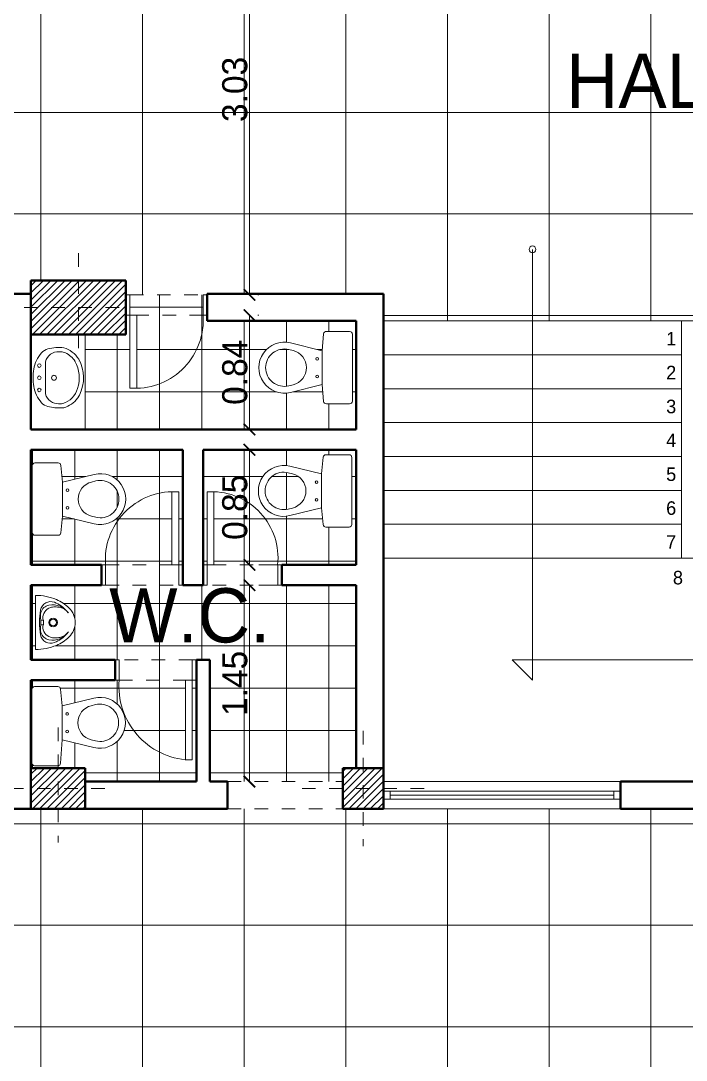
# Model space of a CAD drawing. Header units: millimetres. Extents: x 189.5 to 285.5, y -15 to 51.
# Drawn here: x 238.32 to 243.23, y 21.13 to 28.8 of the extents above; entities that cross this region are included whole.
import ezdxf
from ezdxf.enums import TextEntityAlignment as Align

# ---------------------------------------------------------------- set-up
doc = ezdxf.new("R2010")
doc.units = ezdxf.units.MM
doc.header["$LTSCALE"] = 0.005
doc.header["$MEASUREMENT"] = 0
doc.linetypes.add('ACAD_ISO02W100', pattern=[15, 12, -3])
doc.linetypes.add('ACAD_ISO10W100', pattern=[18, 12, -3, 0, -3])
for name, color, linetype, lineweight in [('Aux', 1, 'Continuous', 9), ('columna', 6, 'Continuous', 40), ('cotas', 1, 'Continuous', 15), ('ejes', 1, 'ACAD_ISO10W100', 9), ('gradas', 2, 'Continuous', 20), ('Hatch', 11, 'Continuous', 9), ('muebles', 2, 'Continuous', 20), ('muro', 5, 'Continuous', 40), ('proy', 1, 'ACAD_ISO02W100', 9), ('pu-ven', 2, 'Continuous', 20)]:
    doc.layers.add(name, color=color, linetype=linetype, lineweight=lineweight)
doc.layers.add('text', color=1, linetype='Continuous')
doc.styles.get("Standard").update_dxf_attribs({"font": 'ERASMD.TTF', "height": 0.185})
doc.dimstyles.get("Standard").update_dxf_attribs({"dimtxt": 0.15, "dimasz": 0.085, "dimexe": 0.07, "dimexo": 0.4, "dimgap": 0.015, "dimtad": 1, "dimzin": 1, "dimdsep": 46, "dimtxsty": 'Standard', "dimblk": 'ARCHTICK', "dimcen": 0, "dimclrd": 256, "dimclre": 256, "dimclrt": 2, "dimadec": 0, "dimazin": 0, "dimtfac": 1, "dimtix": 1, "dimtmove": 0, "dimatfit": 0, "dimfxl": 1, "dimlwd": -1, "dimlwe": -1, "dimarcsym": 0})
pattern_1 = [(45, (-337.533465, 81.375706), (-0.0265165043, 0.0265165043), [])]
pattern_2 = [(0, (-337.5335, 81.3757), (0, 0.75), []), (90, (-337.5335, 81.3757), (-0.75, 5e-17), [])]

# ---------------------------------------------------------------- blocks, each defined once
blk = doc.blocks.new('_ArchTick')
at = {"color": 0, "linetype": 'ByBlock', "const_width": 0.15}
blk.add_lwpolyline([(-0.5, -0.5), (0.5, 0.5)], dxfattribs=at)
blk = doc.blocks.new('*D194')
at = {"layer": 'cotas', "transparency": 16777216}
for p, q in [((240.0059, 29.8113), (240.0059, 26.7794)), ((240.0674, 29.8113), (240.0759, 29.8113)), ((240.0674, 26.7794), (240.0759, 26.7794))]:
    blk.add_line(p, q, dxfattribs=at)
at = {"layer": 'Defpoints', "color": 0, "transparency": 16777216}
for p in [(239.6674, 29.8113), (239.6674, 26.7794), (240.0059, 26.7794)]:
    blk.add_point(p, dxfattribs=at)
at = {"layer": 'cotas', "transparency": 16777216, "xscale": 0.085, "yscale": 0.085, "zscale": 0.085}
for p, rotation in [((240.0059, 29.8113), 90), ((240.0059, 26.7794), 270)]:
    blk.add_blockref('_ArchTick', p, dxfattribs=dict(at, rotation=rotation))
at = {"layer": 'cotas', "color": 2, "transparency": 16777216, "insert": (239.8984, 28.2954), "char_height": 0.185, "attachment_point": 5, "rotation": 90}
blk.add_mtext('3.03', dxfattribs=at)
blk = doc.blocks.new('*D195')
at = {"layer": 'cotas', "transparency": 16777216}
for p, q in [((240.0059, 26.6294), (240.0059, 25.7863)), ((240.0674, 26.6294), (240.0759, 26.6294)), ((240.131, 25.7863), (240.0759, 25.7863))]:
    blk.add_line(p, q, dxfattribs=at)
at = {"layer": 'Defpoints', "color": 0, "transparency": 16777216}
for p in [(239.6674, 26.6294), (239.731, 25.7863), (240.0059, 25.7863)]:
    blk.add_point(p, dxfattribs=at)
at = {"layer": 'cotas', "transparency": 16777216, "xscale": 0.085, "yscale": 0.085, "zscale": 0.085}
for p, rotation in [((240.0059, 26.6294), 90), ((240.0059, 25.7863), 270)]:
    blk.add_blockref('_ArchTick', p, dxfattribs=dict(at, rotation=rotation))
at = {"layer": 'cotas', "color": 2, "transparency": 16777216, "insert": (239.8984, 26.2079), "char_height": 0.185, "attachment_point": 5, "rotation": 90}
blk.add_mtext('0.84', dxfattribs=at)
blk = doc.blocks.new('*D196')
at = {"layer": 'cotas', "transparency": 16777216}
for p, q in [((240.0059, 25.6363), (240.0059, 24.7863)), ((240.131, 25.6363), (240.0759, 25.6363)), ((240.2584, 24.7863), (240.0759, 24.7863))]:
    blk.add_line(p, q, dxfattribs=at)
at = {"layer": 'Defpoints', "color": 0, "transparency": 16777216}
for p in [(239.731, 25.6363), (239.8584, 24.7863), (240.0059, 24.7863)]:
    blk.add_point(p, dxfattribs=at)
at = {"layer": 'cotas', "transparency": 16777216, "xscale": 0.085, "yscale": 0.085, "zscale": 0.085}
for p, rotation in [((240.0059, 25.6363), 90), ((240.0059, 24.7863), 270)]:
    blk.add_blockref('_ArchTick', p, dxfattribs=dict(at, rotation=rotation))
at = {"layer": 'cotas', "color": 2, "transparency": 16777216, "insert": (239.8984, 25.2113), "char_height": 0.185, "attachment_point": 5, "rotation": 90}
blk.add_mtext('0.85', dxfattribs=at)
blk = doc.blocks.new('*D197')
at = {"layer": 'cotas', "transparency": 16777216}
for p, q in [((240.0059, 24.6363), (240.0059, 23.1863)), ((240.2584, 24.6363), (240.0759, 24.6363)), ((239.8046, 23.1863), (239.9359, 23.1863))]:
    blk.add_line(p, q, dxfattribs=at)
at = {"layer": 'Defpoints', "color": 0, "transparency": 16777216}
for p in [(239.8584, 24.6363), (240.0059, 23.1863), (240.2046, 23.1863)]:
    blk.add_point(p, dxfattribs=at)
at = {"layer": 'cotas', "transparency": 16777216, "xscale": 0.085, "yscale": 0.085, "zscale": 0.085}
for p, rotation in [((240.0059, 24.6363), 90), ((240.0059, 23.1863), 270)]:
    blk.add_blockref('_ArchTick', p, dxfattribs=dict(at, rotation=rotation))
at = {"layer": 'cotas', "color": 2, "transparency": 16777216, "insert": (239.8984, 23.9113), "char_height": 0.185, "attachment_point": 5, "rotation": 90}
blk.add_mtext('1.45', dxfattribs=at)

msp = doc.modelspace()

# ---------------------------------------------------------------- hatches: boundary and pattern name
at = {"layer": 'Hatch'}
h = msp.add_hatch(dxfattribs=at)
h.set_pattern_fill('NET', color=256, scale=6, style=0)
h.set_pattern_definition(pattern_2)
h.paths.add_polyline_path([(251.589, 29.6363), (251.589, 29.8113), (251.5421, 29.8113), (250.739, 29.8113), (247.989, 29.8113), (247.989, 29.5613), (247.259, 29.5613), (247.259, 29.8113), (246.739, 29.8113), (245.119, 29.8113), (244.419, 29.8113), (244.419, 34.2019), (244.4194, 34.2019), (244.4194, 35.0813), (244.419, 35.0813), (244.419, 35.2313), (244.4194, 35.2436), (244.4194, 35.2633), (244.4194, 36.1313), (244.419, 36.1313), (244.419, 40.4363), (243.044, 40.4363), (243.044, 36.3343), (243.0435, 36.322), (243.0435, 36.3022), (243.0435, 35.4343), (243.044, 35.4343), (243.044, 29.8113), (241.044, 29.8113), (241.0264, 29.8113), (240.2542, 29.8113), (239.109, 29.8113), (239.109, 29.5613), (238.379, 29.5613), (238.379, 29.6602), (238.3614, 29.6602), (237.5892, 29.6602), (237.5892, 29.6613), (234.1944, 29.6613), (234.1944, 29.5863), (234.1949, 29.4603), (234.1948, 29.4603), (234.1948, 27.0503), (234.1948, 26.7863), (234.1921, 25.9187), (234.1921, 23.7613), (234.1921, 23.2863), (234.1921, 23.1863), (234.764, 23.1863), (234.764, 23.1864), (234.784, 23.1864), (234.784, 24.3926), (234.824, 24.3926), (234.824, 24.3876, -0.361107), (235.9877, 23.1864, -0.36511), (237.154, 24.3896), (237.154, 24.3926), (237.169, 24.3926), (237.169, 24.394, -1.126482), (237.1857, 24.3926), (237.214, 24.3926), (237.214, 24.8313), (237.214, 24.8613), (237.214, 24.9613), (237.214, 25.5313), (237.214, 26.7863), (238.394, 26.7863), (238.394, 26.8863), (239.094, 26.8863), (239.094, 26.7794), (239.694, 26.7794), (239.694, 26.7863), (240.994, 26.7863), (240.994, 26.5863), (242.094, 26.5863), (242.094, 27.0898, -0.414214), (242.069, 27.1148, -1), (242.119, 27.1148, -0.414214), (242.094, 27.0898), (242.094, 26.5863), (243.294, 26.5863), (243.319, 26.5863), (243.319, 26.5363), (243.969, 26.5363), (243.969, 26.5863), (243.994, 26.5863), (245.494, 26.5863), (245.494, 26.7863), (247.539, 26.7863), (247.539, 26.8863), (248.239, 26.8863), (248.239, 26.4863), (248.189, 26.4863), (248.189, 23.1863), (248.709, 23.1863), (248.709, 24.2908), (248.6948, 24.3191, -0.533094), (248.6252, 24.3308, -0.533094), (248.6948, 24.3426), (248.709, 24.3708), (248.709, 24.3925), (248.749, 24.3925), (248.749, 24.3876, -0.361107), (249.9127, 23.1863, -0.36511), (251.079, 24.3895), (251.079, 24.3925), (251.094, 24.3925), (251.094, 24.3939, -1.126482), (251.1107, 24.3925), (251.119, 24.3925), (251.119, 24.3708), (251.1331, 24.3426, -0.533094), (251.2027, 24.3308, -0.533094), (251.1331, 24.3191), (251.119, 24.2908), (251.119, 23.2863), (251.639, 23.2863), (251.639, 26.4363), (251.589, 26.4363), (251.589, 26.8363), (251.589, 26.8563), (251.589, 27.7363)])
h.paths.add_polyline_path([(237.1758, 24.386, -0.994515), (237.1789, 24.4026, -1.001182), (237.1759, 24.386, -0.002159)], flags=17)
h.paths.add_polyline_path([(248.7027, 24.3308, -0.645497), (248.6252, 24.3308, -0.645497)], flags=17)
h.paths.add_polyline_path([(251.1012, 24.3858, -0.00258), (251.1011, 24.3858, -0.008851), (251.1008, 24.3859, -363.638745), (251.1009, 24.3859, -115.199199)], flags=17)
h.paths.add_polyline_path([(251.2027, 24.3308, -0.645497), (251.1252, 24.3308, -0.645497)], flags=16)
h.paths.add_polyline_path([(251.119, 24.39), (251.084, 24.39, 0.366205), (249.9127, 23.1863), (251.119, 23.1863)], flags=16)
h.paths.add_polyline_path([(251.0648, 24.3426), (251.074, 24.3608), (251.074, 24.3008), (251.0648, 24.3191, -0.533094), (250.9952, 24.3308, -0.533094)], flags=0)
h.paths.add_polyline_path([(251.064, 24.3208), (251.054, 24.3208), (251.054, 24.3008), (251.064, 24.3008)], flags=0)
h.paths.add_polyline_path([(248.814, 24.3789), (248.814, 24.3108, -0.337682), (248.7631, 24.3191), (248.749, 24.2908), (248.749, 23.1863), (249.9127, 23.1863, 0.34701)], flags=16)
h.paths.add_polyline_path([(251.109, 23.0963), (251.119, 23.0963), (251.119, 23.1863), (248.709, 23.1863), (248.709, 23.0963), (248.719, 23.0963), (248.719, 23.0763), (248.709, 23.0763), (248.709, 22.9863), (251.119, 22.9863), (251.119, 23.0763), (251.109, 23.0763)])
h.paths.add_polyline_path([(237.194, 24.3901), (237.159, 24.3901, 0.366205), (235.9877, 23.1864), (237.154, 23.1864), (237.194, 23.1864)], flags=17)
h.paths.add_polyline_path([(237.1398, 24.3426), (237.149, 24.3609), (237.149, 24.3009), (237.1398, 24.3192, -0.533094), (237.0702, 24.3309, -0.533094)], flags=16)
h.paths.add_polyline_path([(237.139, 24.3209), (237.129, 24.3209), (237.129, 24.3009), (237.139, 24.3009)], flags=16)
h.paths.add_polyline_path([(234.889, 24.3789), (234.889, 24.3109, -0.337682), (234.8381, 24.3192), (234.824, 24.2909), (234.824, 23.1864), (235.9877, 23.1864, 0.34701)], flags=16)
h.paths.add_polyline_path([(237.184, 23.0964), (237.194, 23.0964), (237.194, 23.1863), (234.784, 23.1863), (234.784, 23.0964), (234.794, 23.0964), (234.794, 23.0764), (234.794, 23.0763), (234.784, 23.0763), (234.784, 22.9864), (237.194, 22.9864), (237.194, 23.0763), (237.184, 23.0763)])
h.paths.add_polyline_path([(243.4103, 38.1902), (244.0526, 38.1902), (244.0526, 37.9067), (243.4103, 37.9067)], flags=24)
h.paths.add_polyline_path([(248.983, 29.1406), (248.983, 29.7272), (249.2665, 29.7272), (249.2665, 29.1406)], flags=24)
h.paths.add_polyline_path([(248.983, 28.0303), (248.983, 28.6616), (249.2665, 28.6616), (249.2665, 28.0303)], flags=24)
h.paths.add_polyline_path([(248.983, 24.7316), (248.983, 25.3353), (249.2665, 25.3353), (249.2665, 24.7316)], flags=24)
h.paths.add_polyline_path([(244.8421, 29.211), (244.8421, 29.7976), (245.1256, 29.7976), (245.1256, 29.211)], flags=24)
h.paths.add_polyline_path([(244.8421, 27.8981), (244.8421, 28.4994), (245.1256, 28.4994), (245.1256, 27.8981)], flags=24)
h.paths.add_polyline_path([(239.7537, 27.9787), (239.7537, 28.612), (240.0372, 28.612), (240.0372, 27.9787)], flags=24)
h = msp.add_hatch(dxfattribs=at)
h.set_pattern_fill('ANSI31', color=256, scale=0.3, style=0)
h.set_pattern_definition(pattern_1)
h.paths.add_polyline_path([(238.744, 26.8863), (238.394, 26.8863), (238.394, 26.6863), (238.744, 26.6863)])
h.paths.add_polyline_path([(239.094, 26.8863), (238.744, 26.8863), (238.744, 26.6863), (239.094, 26.6863)])
h.paths.add_polyline_path([(239.094, 26.6863), (238.744, 26.6863), (238.744, 26.4863), (239.094, 26.4863)])
h.paths.add_polyline_path([(238.744, 26.6863), (238.394, 26.6863), (238.394, 26.4863), (238.744, 26.4863)])
h = msp.add_hatch(dxfattribs=at)
h.set_pattern_fill('NET', color=256, scale=2.5, style=0)
h.set_pattern_definition([(0, (-337.53346, 81.3757), (0, 0.3125), []), (90, (-337.53346, 81.3757), (-0.3125, 2e-17), [])])
h.paths.add_polyline_path([(239.664, 26.7794), (239.124, 26.7794), (239.124, 26.6294), (239.664, 26.6294)])
h.paths.add_polyline_path([(239.664, 26.6294), (239.174, 26.6294), (239.174, 26.0894, 0.428161)], flags=16)
h.paths.add_polyline_path([(240.794, 26.5863), (239.694, 26.5863), (239.694, 26.6294), (239.664, 26.6294, -0.442922), (239.149, 26.0894), (239.124, 26.0894), (239.124, 26.6294), (239.094, 26.6294), (239.094, 26.4863), (238.794, 26.4863), (238.794, 25.7863), (240.794, 25.7863)])
h.paths.add_polyline_path([(240.3082, 26.4244), (240.5411, 26.3669), (240.5533, 26.4908, -0.385714), (240.5732, 26.5089), (240.7451, 26.5089, -0.414214), (240.7651, 26.4889), (240.7651, 25.9949, -0.414214), (240.7451, 25.9749), (240.5732, 25.9749, -0.385714), (240.5533, 25.9929), (240.5411, 26.1169), (240.3082, 26.0593, -1.276967)], flags=16)
h.paths.add_polyline_path([(240.1251, 26.2419, -0.488742), (240.2969, 26.3756), (240.3276, 26.368, -0.344187), (240.4261, 26.2419, -0.344187), (240.3276, 26.1157), (240.2969, 26.1081, -0.488742)], flags=0)
h.paths.add_polyline_path([(240.5151, 26.1769, -1), (240.4951, 26.1769, -1)], flags=0)
h.paths.add_polyline_path([(240.5151, 26.3069, -1), (240.4951, 26.3069, -1)], flags=0)
h.paths.add_polyline_path([(239.514, 25.6363), (238.394, 25.6363), (238.394, 24.7863), (238.914, 24.7863), (238.944, 24.7863, -0.442922), (239.459, 25.3263), (239.484, 25.3263), (239.484, 24.7863), (239.514, 24.7863)])
h.paths.add_polyline_path([(238.8603, 25.0893), (238.6274, 25.1468), (238.6152, 25.0229, -0.385714), (238.5952, 25.0048), (238.4234, 25.0048, -0.414214), (238.4034, 25.0248), (238.4034, 25.5188, -0.414214), (238.4234, 25.5388), (238.5952, 25.5388, -0.385714), (238.6152, 25.5208), (238.6274, 25.3968), (238.8603, 25.4543, -1.276967)], flags=16)
h.paths.add_polyline_path([(239.0434, 25.2718, -0.488742), (238.8716, 25.138), (238.8409, 25.1457, -0.344187), (238.7424, 25.2718, -0.344187), (238.8409, 25.3979), (238.8716, 25.4056, -0.488742)], flags=0)
h.paths.add_polyline_path([(238.6534, 25.3368, -1), (238.6734, 25.3368, -1)], flags=0)
h.paths.add_polyline_path([(238.6534, 25.2068, -1), (238.6734, 25.2068, -1)], flags=0)
h.paths.add_polyline_path([(239.434, 25.3263, 0.428161), (238.944, 24.7863), (239.434, 24.7863)], flags=16)
h.paths.add_polyline_path([(239.484, 24.7863), (239.434, 24.7863), (238.944, 24.7863), (238.944, 24.6363), (239.484, 24.6363)])
h.paths.add_polyline_path([(240.794, 25.6363), (239.664, 25.6363), (239.664, 24.7863), (239.694, 24.7863), (239.694, 25.3263), (239.719, 25.3263, -0.009411), (239.7373, 25.3263), (239.744, 25.3263), (239.744, 25.3261, -0.435869), (240.214, 24.7863), (240.234, 24.7863), (240.244, 24.7863), (240.794, 24.7863)])
h.paths.add_polyline_path([(240.5496, 25.0831), (240.5374, 25.207), (240.3044, 25.1495, -1.276967), (240.3044, 25.5145), (240.5374, 25.457), (240.5496, 25.581, -0.385714), (240.5695, 25.599), (240.7414, 25.599, -0.414214), (240.7614, 25.579), (240.7614, 25.085, -0.414214), (240.7414, 25.065), (240.5695, 25.065, -0.385714)], flags=16)
h.paths.add_polyline_path([(240.4914, 25.267, -1), (240.5114, 25.267, -1)], flags=0)
h.paths.add_polyline_path([(240.3239, 25.2059), (240.2932, 25.1982, -0.488742), (240.1214, 25.332, -0.488742), (240.2932, 25.4658), (240.3239, 25.4581, -0.344187), (240.4224, 25.332, -0.344187)], flags=0)
h.paths.add_polyline_path([(240.4914, 25.397, -1), (240.5114, 25.397, -1)], flags=0)
h.paths.add_polyline_path([(239.744, 25.3261), (239.744, 24.7863), (240.214, 24.7863, 0.435869)], flags=16)
h.paths.add_polyline_path([(240.214, 24.7863), (239.744, 24.7863), (239.694, 24.7863), (239.694, 24.6363), (240.214, 24.6363)])
h.paths.add_polyline_path([(240.794, 24.6363), (240.244, 24.6363), (240.214, 24.6363), (239.694, 24.6363), (239.664, 24.6363), (239.514, 24.6363), (239.484, 24.6363), (238.944, 24.6363), (238.914, 24.6363), (238.394, 24.6363), (238.394, 24.0863), (239.014, 24.0863), (239.044, 24.0863), (239.584, 24.0863), (239.614, 24.0863), (239.714, 24.0863), (239.714, 23.1863), (239.844, 23.1863), (240.694, 23.1863), (240.694, 23.2863), (240.794, 23.2863)])
h.paths.add_polyline_path([(238.6744, 24.2535, 0.203159), (238.7201, 24.3613, 0.203159), (238.6744, 24.4691, 0.093247), (238.5818, 24.5302, 0.099617), (238.4271, 24.5613), (238.4271, 24.3613), (238.4271, 24.1613, 0.099617), (238.5818, 24.1924, 0.093247)], flags=16)
h.paths.add_polyline_path([(238.6691, 24.2896, -0.180716), (238.6104, 24.2514, -0.051268), (238.5698, 24.2467, -0.081987), (238.5376, 24.2516, -0.346828), (238.4825, 24.3339, 0.007416), (238.4832, 24.3443), (238.4662, 24.3443, 0.120973), (238.4679, 24.2871, 0.286894), (238.5266, 24.2334, 0.286546)], flags=0)
h.paths.add_polyline_path([(238.4661, 24.3443, -0.050624), (238.466, 24.3431, 17.645047), (238.4656, 24.3418, 0.107606)], flags=0)
h.paths.add_polyline_path([(238.4662, 24.3783, -0.001303), (238.4661, 24.3789), (238.4661, 24.3783)], flags=0)
h.paths.add_polyline_path([(238.5896, 24.3613, -1), (238.5246, 24.3613, -1)], flags=0)
h.paths.add_polyline_path([(238.5821, 24.3613, -1), (238.5321, 24.3613, -1)], flags=0)
h.paths.add_polyline_path([(239.584, 24.0863), (239.044, 24.0863), (239.044, 23.9363), (239.534, 23.9363), (239.584, 23.9363)], flags=16)
h.paths.add_polyline_path([(239.534, 23.9363), (239.044, 23.9363, 0.408578), (239.534, 23.3482)], flags=16)
h.paths.add_polyline_path([(239.044, 23.9363), (239.014, 23.9363), (238.394, 23.9363), (238.394, 23.2863), (238.594, 23.2863), (238.594, 23.3039), (238.4209, 23.3039, -0.414214), (238.4009, 23.3239), (238.4009, 23.8679, -0.414214), (238.4209, 23.8879), (238.5928, 23.8879, -0.385714), (238.6127, 23.8698), (238.6249, 23.7459), (238.8579, 23.8034, -1.276967), (238.8579, 23.4384), (238.6249, 23.4959), (238.6128, 23.323, -0.385616), (238.594, 23.3039), (238.594, 23.2863), (238.794, 23.2863), (238.794, 23.1863), (239.614, 23.1863), (239.614, 23.9363), (239.584, 23.9363), (239.584, 23.3463), (239.534, 23.3463), (239.534, 23.3482, -0.408578)], flags=17)
h.paths.add_polyline_path([(239.7537, 25.9054), (239.7537, 26.5103), (240.0372, 26.5103), (240.0372, 25.9054)], flags=24)
h.paths.add_polyline_path([(239.7537, 24.918), (239.7537, 25.5046), (240.0372, 25.5046), (240.0372, 24.918)], flags=25)
h.paths.add_polyline_path([(239.7567, 23.5984), (239.7567, 24.2242), (240.0372, 24.2242), (240.0372, 23.5984)], flags=24)
h = msp.add_hatch(dxfattribs=at)
h.set_pattern_fill('NET', color=256, scale=6, style=0)
h.set_pattern_definition(pattern_2)
h.paths.add_polyline_path([(252.1039, 22.9856, -2.414214), (252.102, 22.9875), (252.089, 22.9875), (252.089, 22.9863), (251.639, 22.9863), (251.139, 22.9863), (248.709, 22.9863), (248.689, 22.9863), (247.989, 22.9863), (247.539, 22.9863), (246.544, 22.9863), (245.694, 22.9863), (245.394, 22.9863), (243.744, 22.9863), (242.744, 22.9863), (240.994, 22.9863), (240.694, 22.9863), (239.844, 22.9863), (238.794, 22.9863), (238.394, 22.9863), (238.194, 22.9863), (237.214, 22.9863), (234.784, 22.9863), (234.764, 22.9863), (234.764, 22.9864), (234.1921, 22.9864), (234.1921, 22.3237), (234.1921, 20.2278), (234.1921, 19.6363), (234.1921, 19.2685), (234.1921, 18.3185), (234.1921, 17.6113), (234.1921, 17.2613), (234.0921, 17.2613), (234.0921, 16.6726), (234.0921, 13.9314), (234.0921, 13.1863), (234.0921, 12.8863), (234.0921, 11.2863), (237.544, 11.2863), (237.544, 12.8363), (237.294, 12.8363), (236.894, 12.8363), (236.894, 13.2363), (237.294, 13.2363), (237.544, 13.2363), (237.544, 19.5563), (252.1187, 19.5563), (252.1187, 19.6495), (252.0707, 19.6495), (252.1187, 20.1341), (252.1187, 19.5563), (257.464, 19.5563), (257.464, 20.1863), (257.164, 20.1863), (257.164, 20.4863), (257.264, 20.4863), (257.264, 22.9863), (256.714, 22.9863), (255.3366, 22.9863, -0.419905), (254.6483, 22.2732), (254.6483, 22.2713), (254.6409, 22.2713), (254.6409, 22.2703, -1.126482), (254.6284, 22.2713), (254.6223, 22.2713), (254.6223, 22.9875), (254.6015, 22.9875), (254.6015, 24.7463), (257.264, 24.7463), (257.264, 23.3863), (257.414, 23.3863), (257.414, 25.3413), (257.264, 25.3413), (257.264, 24.8963), (251.789, 24.8963), (251.789, 26.4363), (251.639, 26.4363), (251.639, 23.2863), (251.789, 23.2863), (251.789, 24.7463), (254.4515, 24.7463), (254.4515, 23.1363), (252.8331, 23.1363), (252.8331, 22.9863), (252.8182, 22.9863, -0.419905), (252.1299, 22.2732), (252.1299, 22.2713), (252.1225, 22.2713), (252.1225, 22.2703, -1.126482), (252.11, 22.2713), (252.1039, 22.2713)])
h.paths.add_polyline_path([(240.644, 20.4863), (240.644, 20.1863), (240.344, 20.1863), (240.344, 20.4863)], flags=17)
h.paths.add_polyline_path([(237.244, 20.1863), (236.944, 20.1863), (236.944, 20.4863), (237.244, 20.4863)], flags=17)
h.paths.add_polyline_path([(243.694, 20.4863), (243.994, 20.4863), (243.994, 20.1863), (243.694, 20.1863)], flags=17)
h.paths.add_polyline_path([(237.244, 16.9363), (237.244, 16.6363), (236.944, 16.6363), (236.944, 16.9363)], flags=16)
h.paths.add_polyline_path([(247.044, 20.4863), (247.344, 20.4863), (247.344, 20.1863), (247.044, 20.1863)], flags=17)
h.paths.add_polyline_path([(250.364, 20.4863), (250.664, 20.4863), (250.664, 20.1863), (250.364, 20.1863)], flags=17)
h.paths.add_polyline_path([(252.1166, 22.2764, -0.038968), (252.1176, 22.2762, -0.972815), (252.1152, 22.2639, -1.041803), (252.1177, 22.2762, -21.895407)], flags=17)
h.paths.add_polyline_path([(253.714, 20.4863), (254.014, 20.4863), (254.014, 20.1863), (253.714, 20.1863)], flags=17)
h.paths.add_polyline_path([(254.6283, 22.2701, 1796152.363669), (254.6283, 22.2701)], flags=16)
h.paths.add_polyline_path([(234.2749, 19.1133), (234.8615, 19.1133), (234.8615, 18.8298), (234.2749, 18.8298)], flags=24)
h.paths.add_polyline_path([(255.747, 22.3754), (255.747, 22.9621), (256.0305, 22.9621), (256.0305, 22.3754)], flags=24)
h.paths.add_polyline_path([(255.747, 20.9547), (255.747, 21.5879), (256.0305, 21.5879), (256.0305, 20.9547)], flags=24)
h.paths.add_polyline_path([(248.8725, 22.273), (248.8725, 22.8778), (249.156, 22.8778), (249.156, 22.273)], flags=24)
h.paths.add_polyline_path([(244.8421, 22.3643), (244.8421, 22.9691), (245.1256, 22.9691), (245.1256, 22.3643)], flags=24)
h.paths.add_polyline_path([(244.8421, 21.4348), (244.8421, 22.0377), (245.1256, 22.0377), (245.1256, 21.4348)], flags=24)
h.paths.add_polyline_path([(245.146, 20.29), (245.146, 20.8948), (245.4295, 20.8948), (245.4295, 20.29)], flags=24)
h.paths.add_polyline_path([(244.8421, 19.5547), (244.8421, 20.1879), (245.1256, 20.1879), (245.1256, 19.5547)], flags=25)
h.paths.add_polyline_path([(245.2121, 16.9977), (245.2121, 19.8965), (244.6547, 19.8965), (244.6547, 16.9977)], flags=25)
h = msp.add_hatch(dxfattribs=at)
h.set_pattern_fill('ANSI31', color=256, scale=0.3, style=0)
h.set_pattern_definition(pattern_1)
h.paths.add_polyline_path([(238.594, 23.2863), (238.394, 23.2863), (238.394, 23.1363), (238.594, 23.1363)])
h.paths.add_polyline_path([(238.794, 23.2863), (238.594, 23.2863), (238.594, 23.1363), (238.794, 23.1363)])
h.paths.add_polyline_path([(238.794, 23.1363), (238.594, 23.1363), (238.594, 22.9863), (238.794, 22.9863)])
h.paths.add_polyline_path([(238.594, 23.1363), (238.394, 23.1363), (238.394, 22.9863), (238.594, 22.9863)])
h = msp.add_hatch(dxfattribs=at)
h.set_pattern_fill('ANSI31', color=256, scale=0.3, style=0)
h.set_pattern_definition(pattern_1)
h.paths.add_polyline_path([(240.994, 23.2863), (240.694, 23.2863), (240.694, 22.9863), (240.994, 22.9863)])

# ---------------------------------------------------------------- linework, layer by layer
at = {"layer": 'Aux'}
for p, q in [((242.094, 27.1148), (242.094, 23.9363)), ((242.094, 27.1148), (242.094, 23.9363)), ((240.2962, 26.3758), (240.3276, 26.368)), ((240.3276, 26.368), (240.3276, 26.368)), ((238.5006, 26.0663), (238.5006, 26.2682)), ((240.2962, 26.1079), (240.3276, 26.1157)), ((238.8723, 25.4058), (238.8409, 25.3979)), ((240.2925, 25.466), (240.3239, 25.4581)), ((240.3239, 25.4581), (240.3239, 25.4581)), ((240.2925, 25.198), (240.3239, 25.2059)), ((238.8723, 25.1378), (238.8409, 25.1457)), ((238.4861, 24.3783), (238.4661, 24.3783)), ((238.4661, 24.3443), (238.4661, 24.3783)), ((238.4861, 24.3443), (238.4661, 24.3443)), ((238.4861, 24.3443), (238.4861, 24.3783)), ((241.944, 24.0863), (244.394, 24.0863)), ((241.944, 24.0863), (242.094, 23.9363)), ((241.944, 24.0863), (244.394, 24.0863)), ((241.944, 24.0863), (242.094, 23.9363)), ((238.8699, 23.7549), (238.8384, 23.747)), ((238.8699, 23.4869), (238.8384, 23.4948)), ((242.694, 23.1163), (241.044, 23.1163)), ((242.694, 23.1163), (241.044, 23.1163)), ((242.694, 23.0563), (241.044, 23.0563)), ((242.694, 23.0563), (241.044, 23.0563))]:
    msp.add_line(p, q, dxfattribs=at)
for centre, radius in [((242.094, 27.1148), 0.025), ((242.094, 27.1148), 0.025), ((240.5051, 26.3069), 0.01), ((238.4555, 26.2575), 0.0135), ((238.4555, 26.1673), 0.0135), ((238.5638, 26.1673), 0.0181), ((240.5051, 26.1769), 0.01), ((238.4555, 26.077), 0.0135), ((240.5014, 25.397), 0.01), ((238.6634, 25.3368), 0.01), ((240.5014, 25.267), 0.01), ((238.6634, 25.2068), 0.01), ((238.6609, 23.6859), 0.01), ((238.6609, 23.5559), 0.01)]:
    msp.add_circle(centre, radius, dxfattribs=at)
for centre, radius, start, end in [((239.1615, 26.5931), 0.5038, 268.5783, 4.13663), ((238.5908, 26.2682), 0.0902, 93.41248, 180), ((238.6044, 26.0412), 0.3177, 88.23174, 93.41248), ((238.6114, 26.2685), 0.0902, 65.48786, 88.23174), ((238.5818, 26.2036), 0.1615, 31.7123, 65.48786), ((240.2631, 26.2419), 0.138, 76.12937, 180), ((240.2961, 26.2419), 0.13, 0, 75.97128), ((238.5015, 26.1675), 0.2491, 341.4503, 29.36172), ((240.2631, 26.2419), 0.138, 180, 283.87063), ((240.2961, 26.2419), 0.13, 284.02872, 0), ((238.5818, 26.1309), 0.1615, 287.35223, 344.70666), ((238.5908, 26.0663), 0.0902, 180, 266.58752), ((238.6044, 26.2934), 0.3177, 266.58752, 274.62545), ((240.2594, 25.332), 0.138, 76.12937, 180), ((238.8724, 25.2718), 0.13, 104.02872, 180), ((238.9054, 25.2718), 0.138, 0, 103.87063), ((240.2924, 25.332), 0.13, 0, 75.97128), ((239.4465, 24.8226), 0.5038, 88.5783, 184.13663), ((239.7281, 24.8378), 0.4885, 353.94247, 91.07842), ((240.2594, 25.332), 0.138, 180, 283.87063), ((240.2924, 25.332), 0.13, 284.02872, 0), ((238.8724, 25.2718), 0.13, 180, 255.97128), ((238.9054, 25.2718), 0.138, 256.12937, 0), ((238.5392, 24.4403), 0.075, 68.59423, 169.7765), ((238.5402, 24.4154), 0.075, 100.46712, 164.49862), ((238.5529, 24.3469), 0.1447, 35.6669, 100.46713), ((238.5685, 24.3759), 0.1, 89.2236, 107.97175), ((238.4791, 24.287), 0.2396, 41.15689, 68.59423), ((238.5671, 24.2759), 0.2, 77.48409, 89.2236), ((238.9771, 24.3613), 0.52, 169.7765, 180), ((238.5836, 24.4034), 0.12, 164.49862, 192.0896), ((238.5623, 24.3949), 0.08, 107.97175, 184.48364), ((238.5888, 24.3735), 0.1, 36.50927, 77.48409), ((238.9771, 24.3613), 0.52, 180, 190.2235), ((238.5836, 24.3192), 0.12, 168.49417, 195.50138), ((238.4601, 24.3443), 0.006, 348.49417, 360), ((238.5623, 24.3277), 0.08, 175.51636, 252.02825), ((238.1336, 24.3613), 0.35, 2.78403, 4.48364), ((238.1336, 24.3613), 0.35, 355.51636, 357.21597), ((238.5571, 24.3613), 0.0325, 360, 180), ((238.5571, 24.3613), 0.0325, 180, 360), ((238.5571, 24.3613), 0.025, 360, 180), ((238.5571, 24.3613), 0.025, 180, 360), ((238.5392, 24.2823), 0.075, 190.2235, 291.40577), ((238.5402, 24.3071), 0.075, 195.50138, 259.53288), ((238.5529, 24.3756), 0.1447, 259.53287, 324.3331), ((238.5685, 24.3467), 0.1, 252.02825, 270.7764), ((238.4791, 24.4356), 0.2396, 291.40577, 318.84311), ((238.5671, 24.4467), 0.2, 270.7764, 282.51591), ((238.5888, 24.3491), 0.1, 282.51591, 323.49073), ((239.5887, 23.892), 0.5465, 175.35493, 266.87927), ((238.8699, 23.6209), 0.13, 104.02872, 180), ((238.9029, 23.6209), 0.138, 0, 103.87063), ((238.8699, 23.6209), 0.13, 180, 255.97128), ((238.9029, 23.6209), 0.138, 256.12937, 0)]:
    msp.add_arc(centre, radius, start, end, dxfattribs=at)
at = {"layer": 'columna'}
for p, q in [((239.094, 26.8863), (238.394, 26.8863)), ((238.394, 26.8863), (238.394, 26.4863)), ((239.094, 26.4863), (239.094, 26.8863)), ((238.394, 26.4863), (239.094, 26.4863)), ((238.394, 23.2863), (238.394, 22.9863)), ((238.794, 23.2863), (238.394, 23.2863)), ((238.394, 23.2863), (238.394, 22.9863)), ((238.794, 23.2863), (238.394, 23.2863)), ((238.794, 22.9863), (238.794, 23.2863)), ((238.794, 22.9863), (238.794, 23.2863)), ((240.694, 22.9863), (240.694, 23.2863)), ((240.694, 23.2863), (240.994, 23.2863)), ((240.694, 22.9863), (240.694, 23.2863)), ((240.694, 23.2863), (240.994, 23.2863)), ((240.994, 23.2863), (240.994, 22.9863)), ((240.994, 23.2863), (240.994, 22.9863)), ((238.394, 22.9863), (238.794, 22.9863)), ((238.394, 22.9863), (238.794, 22.9863)), ((240.994, 22.9863), (240.694, 22.9863)), ((240.994, 22.9863), (240.694, 22.9863))]:
    msp.add_line(p, q, dxfattribs=at)
at = {"layer": 'ejes'}
for p, q in [((238.744, 27.0863), (238.744, 26.2863)), ((238.344, 26.6863), (239.144, 26.6863)), ((238.594, 23.5863), (238.594, 22.7363)), ((238.594, 23.5863), (238.594, 22.7363)), ((240.844, 23.5613), (240.844, 22.7113)), ((240.844, 23.5613), (240.844, 22.7113)), ((238.939, 23.1363), (238.219, 23.1363)), ((238.939, 23.1363), (238.219, 23.1363)), ((240.394, 23.1363), (241.294, 23.1363)), ((240.394, 23.1363), (241.294, 23.1363))]:
    msp.add_line(p, q, dxfattribs=at)
at = {"layer": 'gradas'}
for p, q in [((240.994, 26.5863), (243.294, 26.5863)), ((240.994, 26.5863), (243.294, 26.5863)), ((243.194, 24.8363), (243.194, 26.5863)), ((243.194, 24.8363), (243.194, 26.5863)), ((240.994, 26.3363), (243.194, 26.3363)), ((240.994, 26.3363), (243.194, 26.3363)), ((240.994, 26.0863), (243.194, 26.0863)), ((240.994, 26.0863), (243.194, 26.0863)), ((240.994, 25.8363), (243.194, 25.8363)), ((240.994, 25.8363), (243.194, 25.8363)), ((240.994, 25.5863), (243.194, 25.5863)), ((240.994, 25.5863), (243.194, 25.5863)), ((240.994, 25.3363), (243.194, 25.3363)), ((240.994, 25.3363), (243.194, 25.3363)), ((240.994, 25.0863), (243.194, 25.0863)), ((240.994, 25.0863), (243.194, 25.0863)), ((240.994, 24.8363), (243.194, 24.8363)), ((240.994, 24.8363), (243.194, 24.8363))]:
    msp.add_line(p, q, dxfattribs=at)
at = {"layer": 'muebles'}
for p, q in [((238.794, 26.4863), (238.794, 25.7863)), ((240.5533, 26.4908), (240.5411, 26.3669)), ((240.5732, 26.5089), (240.7451, 26.5089)), ((240.7651, 26.4889), (240.7651, 25.9949)), ((240.5411, 26.3669), (240.3082, 26.4244)), ((240.5411, 26.3669), (240.5411, 26.1169)), ((240.5411, 26.1169), (240.3082, 26.0593)), ((240.5411, 26.1169), (240.5533, 25.9929)), ((238.7458, 26.0288), (238.7513, 26.0396)), ((240.7451, 25.9749), (240.5732, 25.9749)), ((240.5496, 25.581), (240.5374, 25.457)), ((240.5695, 25.599), (240.7414, 25.599)), ((240.7614, 25.579), (240.7614, 25.085)), ((238.4034, 25.5188), (238.4034, 25.0248)), ((238.5952, 25.5388), (238.4234, 25.5388)), ((238.6152, 25.5208), (238.6274, 25.3968)), ((240.5374, 25.457), (240.3044, 25.5145)), ((238.6274, 25.3968), (238.8603, 25.4543)), ((238.6274, 25.3968), (238.6274, 25.1468)), ((240.5374, 25.457), (240.5374, 25.207)), ((240.5374, 25.207), (240.3044, 25.1495)), ((240.5374, 25.207), (240.5496, 25.0831)), ((238.6274, 25.1468), (238.6152, 25.0229)), ((238.6274, 25.1468), (238.8603, 25.0893)), ((240.7414, 25.065), (240.5695, 25.065)), ((238.4234, 25.0048), (238.5952, 25.0048)), ((238.4271, 24.5613), (238.4271, 24.3613)), ((238.4271, 24.1613), (238.4271, 24.3613)), ((238.4009, 23.8679), (238.4009, 23.3239)), ((238.5928, 23.8879), (238.4209, 23.8879)), ((238.6127, 23.8698), (238.6249, 23.7459)), ((238.6249, 23.7459), (238.8579, 23.8034)), ((238.6249, 23.7459), (238.6249, 23.4959)), ((238.6249, 23.4959), (238.6127, 23.3219)), ((238.6249, 23.4959), (238.8579, 23.4384)), ((238.4209, 23.3039), (238.5928, 23.3039))]:
    msp.add_line(p, q, dxfattribs=at)
for centre, radius, start, end in [((240.5732, 26.4889), 0.02, 90, 174.36932), ((240.7451, 26.4889), 0.02, 0, 90), ((238.6044, 26.0412), 0.3493, 84.80921, 104.20135), ((240.2631, 26.2419), 0.188, 76.12937, 283.87063), ((238.6657, 26.1835), 0.2559, 138.93135, 169.36259), ((238.5408, 26.2923), 0.0902, 104.20135, 138.93135), ((238.5818, 26.2036), 0.1931, 31.7123, 73.7139), ((238.5015, 26.1675), 0.2807, 332.87485, 29.36172), ((238.9305, 26.1673), 0.5202, 172.99441, 187.00559), ((238.6657, 26.1511), 0.2559, 190.63741, 221.06865), ((238.5818, 26.1309), 0.1931, 290.78023, 328.2877), ((238.5408, 26.0423), 0.0902, 221.06865, 255.79865), ((238.6044, 26.2934), 0.3493, 255.79865, 273.08497), ((238.6183, 26.0347), 0.0902, 273.08497, 290.78023), ((240.5732, 25.9949), 0.02, 185.63068, 270), ((240.7451, 25.9949), 0.02, 270, 0), ((240.5695, 25.579), 0.02, 90, 174.36932), ((240.7414, 25.579), 0.02, 0, 90), ((238.4234, 25.5188), 0.02, 90, 180), ((238.5952, 25.5188), 0.02, 5.63068, 90), ((240.2594, 25.332), 0.188, 76.12937, 283.87063), ((238.9054, 25.2718), 0.188, 256.12937, 103.87063), ((238.4234, 25.0248), 0.02, 180, 270), ((238.5952, 25.0248), 0.02, 270, 354.36932), ((240.5695, 25.085), 0.02, 185.63068, 270), ((240.7414, 25.085), 0.02, 270, 0), ((238.4271, 24.1613), 0.4, 67.2446, 90), ((238.4658, 24.2535), 0.3, 45.93547, 67.2446), ((238.5701, 24.3613), 0.15, 360, 45.93547), ((238.5701, 24.3613), 0.15, 314.06453, 360), ((238.4658, 24.4691), 0.3, 292.7554, 314.06453), ((238.4271, 24.5613), 0.4, 270, 292.7554), ((238.4209, 23.8679), 0.02, 90, 180), ((238.5928, 23.8679), 0.02, 5.63068, 90), ((238.9029, 23.6209), 0.188, 256.12937, 103.87063), ((238.4209, 23.3239), 0.02, 180, 270), ((238.5928, 23.3239), 0.02, 270, 354.36932)]:
    msp.add_arc(centre, radius, start, end, dxfattribs=at)
at = {"layer": 'muro'}
for p, q in [((238.394, 25.7863), (238.394, 26.8863)), ((238.394, 26.7863), (237.214, 26.7863)), ((239.694, 26.5863), (239.694, 26.7863)), ((239.694, 26.7863), (240.994, 26.7863)), ((240.994, 23.2863), (240.994, 26.7863)), ((240.994, 24.8348), (240.994, 26.7863)), ((240.994, 23.2863), (240.994, 26.7863)), ((240.794, 26.5863), (239.694, 26.5863)), ((240.794, 25.7863), (240.794, 26.5863)), ((240.794, 25.7863), (238.394, 25.7863)), ((239.514, 25.6363), (238.394, 25.6363)), ((238.394, 24.7863), (238.394, 25.6363)), ((239.514, 25.6363), (239.514, 24.6363)), ((239.664, 25.6363), (239.664, 24.6363)), ((240.794, 25.6363), (239.664, 25.6363)), ((240.794, 24.7863), (240.794, 25.6363)), ((238.914, 24.7863), (238.394, 24.7863)), ((238.914, 24.7863), (238.914, 24.6363)), ((240.244, 24.7863), (240.244, 24.6363)), ((240.244, 24.7863), (240.794, 24.7863)), ((238.914, 24.6363), (238.394, 24.6363)), ((238.394, 24.0863), (238.394, 24.6363)), ((239.664, 24.6363), (239.514, 24.6363)), ((240.244, 24.6363), (240.794, 24.6363)), ((240.794, 23.2863), (240.794, 24.6363)), ((239.014, 24.0863), (238.394, 24.0863)), ((239.014, 24.0863), (239.014, 23.9363)), ((239.714, 24.0863), (239.614, 24.0863)), ((239.614, 24.0863), (239.614, 23.1863)), ((239.714, 24.0863), (239.714, 23.1863)), ((238.394, 23.2863), (238.394, 23.9363)), ((239.014, 23.9363), (238.394, 23.9363)), ((238.794, 22.9863), (238.794, 23.1863)), ((238.794, 22.9863), (238.794, 23.1863)), ((239.614, 23.1863), (238.794, 23.1863)), ((239.844, 23.1863), (239.714, 23.1863)), ((239.844, 22.9863), (239.844, 23.1863)), ((243.744, 23.1863), (242.744, 23.1863)), ((242.744, 23.1863), (242.744, 22.9863)), ((242.744, 23.1863), (242.744, 22.9863)), ((243.744, 23.1863), (242.744, 23.1863)), ((242.744, 23.1863), (242.744, 22.9863)), ((242.744, 23.1863), (242.744, 22.9863)), ((238.194, 22.9863), (238.394, 22.9863)), ((239.844, 22.9863), (238.794, 22.9863)), ((243.744, 22.9863), (242.744, 22.9863)), ((243.744, 22.9863), (242.744, 22.9863))]:
    msp.add_line(p, q, dxfattribs=at)
at = {"layer": 'proy'}
for p, q in [((239.124, 26.7794), (239.664, 26.7794)), ((239.664, 26.6294), (239.124, 26.6294)), ((238.944, 24.7863), (239.434, 24.7863)), ((240.234, 24.7863), (239.744, 24.7863)), ((238.944, 24.6363), (239.484, 24.6363)), ((240.234, 24.6363), (239.694, 24.6363)), ((239.584, 24.0863), (239.044, 24.0863)), ((239.044, 23.9363), (239.534, 23.9363)), ((239.844, 23.1863), (240.694, 23.1863)), ((239.844, 22.9863), (240.694, 22.9863))]:
    msp.add_line(p, q, dxfattribs=at)
at = {"layer": 'pu-ven'}
for p, q in [((239.124, 26.7794), (239.094, 26.7794)), ((239.124, 26.6294), (239.124, 26.7794)), ((239.664, 26.7794), (239.694, 26.7794)), ((239.664, 26.6294), (239.664, 26.7794)), ((239.094, 26.6294), (239.124, 26.6294)), ((239.124, 26.6294), (239.174, 26.6294)), ((239.124, 26.6294), (239.124, 26.0894)), ((239.174, 26.6294), (239.174, 26.0894)), ((239.694, 26.6294), (239.664, 26.6294)), ((239.124, 26.0894), (239.174, 26.0894)), ((239.434, 24.7863), (239.434, 25.3263)), ((239.484, 25.3263), (239.434, 25.3263)), ((239.484, 24.7863), (239.484, 25.3263)), ((239.694, 25.3263), (239.744, 25.3263)), ((239.694, 24.7863), (239.694, 25.3263)), ((239.744, 24.7863), (239.744, 25.3263)), ((238.914, 24.7863), (238.944, 24.7863)), ((238.944, 24.7863), (238.944, 24.6363)), ((239.484, 24.7863), (239.434, 24.7863)), ((239.484, 24.7863), (239.484, 24.6363)), ((239.514, 24.7863), (239.484, 24.7863)), ((239.664, 24.7863), (239.694, 24.7863)), ((239.694, 24.7863), (239.744, 24.7863)), ((239.694, 24.7863), (239.694, 24.6363)), ((240.214, 24.7863), (240.214, 24.6363)), ((240.244, 24.7863), (240.214, 24.7863)), ((243.194, 24.8363), (243.294, 24.8363)), ((243.194, 24.8363), (243.294, 24.8363)), ((238.944, 24.6363), (238.914, 24.6363)), ((239.484, 24.6363), (239.514, 24.6363)), ((239.694, 24.6363), (239.664, 24.6363)), ((240.214, 24.6363), (240.244, 24.6363)), ((239.044, 24.0863), (239.014, 24.0863)), ((239.044, 23.9363), (239.044, 24.0863)), ((239.584, 23.9363), (239.584, 24.0863)), ((239.584, 24.0863), (239.614, 24.0863)), ((239.014, 23.9363), (239.044, 23.9363)), ((239.584, 23.9363), (239.534, 23.9363)), ((239.534, 23.9363), (239.534, 23.3463)), ((239.584, 23.9363), (239.584, 23.3463)), ((239.614, 23.9363), (239.584, 23.9363)), ((239.584, 23.3463), (239.534, 23.3463)), ((242.744, 23.1863), (240.994, 23.1863)), ((242.744, 23.1863), (240.994, 23.1863)), ((241.044, 23.1163), (240.994, 23.1163)), ((241.044, 23.1163), (240.994, 23.1163)), ((241.044, 23.1163), (241.044, 23.0563)), ((241.044, 23.1163), (241.044, 23.0563)), ((242.694, 23.1163), (242.744, 23.1163)), ((242.694, 23.1163), (242.694, 23.0563)), ((242.694, 23.1163), (242.744, 23.1163)), ((242.694, 23.1163), (242.694, 23.0563)), ((241.044, 23.0563), (240.994, 23.0563)), ((241.044, 23.0563), (240.994, 23.0563)), ((242.694, 23.0863), (241.044, 23.0863)), ((242.694, 23.0863), (241.044, 23.0863)), ((242.694, 23.0563), (242.744, 23.0563)), ((242.694, 23.0563), (242.744, 23.0563)), ((242.744, 22.9863), (240.994, 22.9863)), ((242.744, 22.9863), (240.994, 22.9863))]:
    msp.add_line(p, q, dxfattribs=at)

# ---------------------------------------------------------------- texts
at = {"layer": 'text'}
for s, height, p in [('HALL', 0.4, (243.0099, 28.1582)), ('1', 0.1, (243.1171, 26.4055)), ('2', 0.1, (243.1171, 26.1555)), ('3', 0.1, (243.1171, 25.9055)), ('4', 0.1, (243.1171, 25.6555)), ('5', 0.1, (243.1171, 25.4055)), ('6', 0.1, (243.1171, 25.1555)), ('7', 0.1, (243.1171, 24.9055)), ('8', 0.1, (243.1671, 24.6422)), ('W.C.', 0.4, (239.5648, 24.2138))]:
    msp.add_text(s, height=height, dxfattribs=at).set_placement(p, align=Align.CENTER)

# ---------------------------------------------------------------- dimensions: what is measured, and where the dimension line sits
at = {"layer": 'cotas'}
for base, p1, p2, picture, middle in [((240.0059, 26.7794), (239.6674, 29.8113), (239.6674, 26.7794), '*D194', (239.8984, 28.2954)), ((240.0059, 25.7863), (239.6674, 26.6294), (239.731, 25.7863), '*D195', (239.8984, 26.2079)), ((240.0059, 24.7863), (239.731, 25.6363), (239.8584, 24.7863), '*D196', (239.8984, 25.2113)), ((240.0059, 23.1863), (239.8584, 24.6363), (240.2046, 23.1863), '*D197', (239.8984, 23.9113))]:
    dim = msp.add_linear_dim(base=base, p1=p1, p2=p2, angle=90, dimstyle='Standard', override={"dimtmove": 1}, dxfattribs=at)
    dim.commit()
    dim.dimension.update_dxf_attribs({"geometry": picture, "text_midpoint": middle})

doc.saveas('drawing.dxf')
